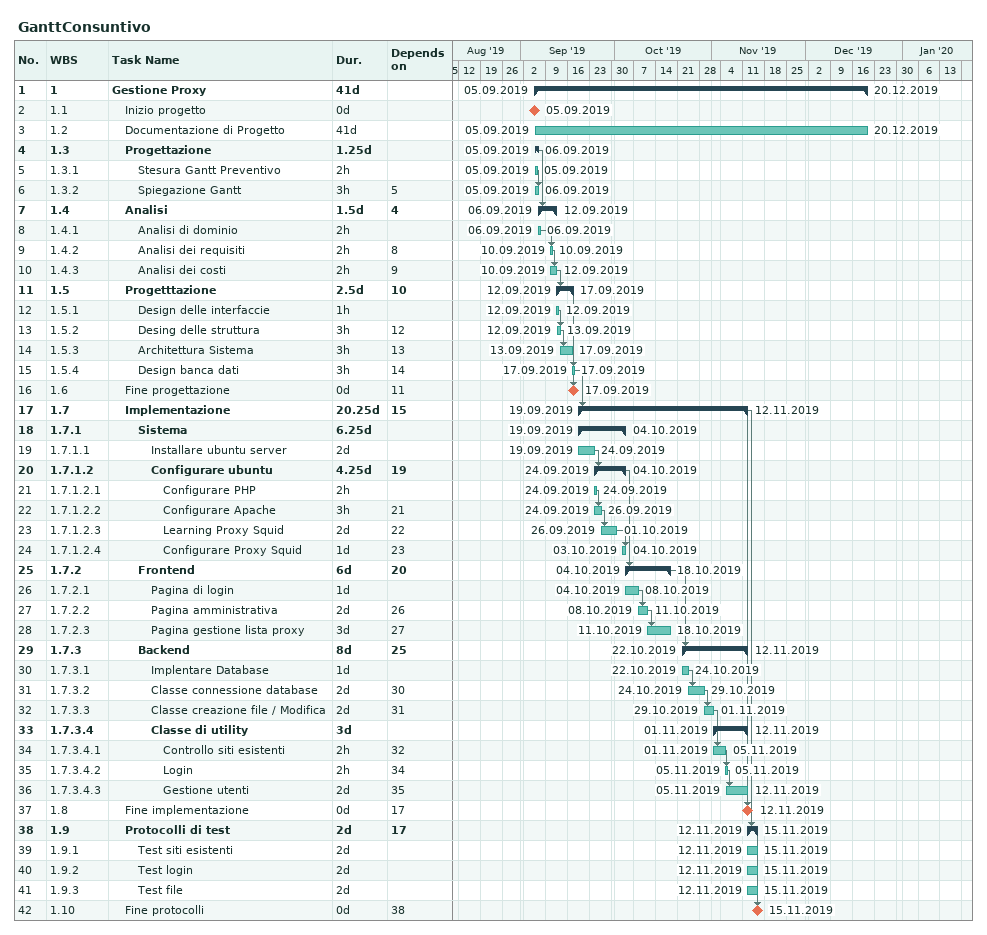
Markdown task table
GanttConsuntivo

| ID | WBS | Task | Duration | Start | Finish | Predecessors |
|---|---|---|---|---|---|---|
| 1 | 1 | **Gestione Proxy** | 41d | 2019-09-05 | 2019-12-20 |  |
| 2 | 1.1 | Inizio progetto | 0d | 2019-09-05 | 2019-09-05 |  |
| 3 | 1.2 | Documentazione di Progetto | 41d | 2019-09-05 | 2019-12-20 |  |
| 4 | 1.3 | **Progettazione** | 1.25d | 2019-09-05 | 2019-09-06 |  |
| 5 | 1.3.1 | Stesura Gantt Preventivo | 2h | 2019-09-05 | 2019-09-05 |  |
| 6 | 1.3.2 | Spiegazione Gantt | 3h | 2019-09-05 | 2019-09-06 | 5 |
| 7 | 1.4 | **Analisi** | 1.5d | 2019-09-06 | 2019-09-12 | 4 |
| 8 | 1.4.1 | Analisi di dominio | 2h | 2019-09-06 | 2019-09-06 |  |
| 9 | 1.4.2 | Analisi dei requisiti | 2h | 2019-09-10 | 2019-09-10 | 8 |
| 10 | 1.4.3 | Analisi dei costi | 2h | 2019-09-10 | 2019-09-12 | 9 |
| 11 | 1.5 | **Progetttazione** | 2.5d | 2019-09-12 | 2019-09-17 | 10 |
| 12 | 1.5.1 | Design delle interfaccie | 1h | 2019-09-12 | 2019-09-12 |  |
| 13 | 1.5.2 | Desing delle struttura | 3h | 2019-09-12 | 2019-09-13 | 12 |
| 14 | 1.5.3 | Architettura Sistema | 3h | 2019-09-13 | 2019-09-17 | 13 |
| 15 | 1.5.4 | Design banca dati | 3h | 2019-09-17 | 2019-09-17 | 14 |
| 16 | 1.6 | Fine progettazione | 0d | 2019-09-17 | 2019-09-17 | 11 |
| 17 | 1.7 | **Implementazione** | 20.25d | 2019-09-19 | 2019-11-12 | 15 |
| 18 | 1.7.1 | **Sistema** | 6.25d | 2019-09-19 | 2019-10-04 |  |
| 19 | 1.7.1.1 | Installare ubuntu server | 2d | 2019-09-19 | 2019-09-24 |  |
| 20 | 1.7.1.2 | **Configurare ubuntu** | 4.25d | 2019-09-24 | 2019-10-04 | 19 |
| 21 | 1.7.1.2.1 | Configurare PHP | 2h | 2019-09-24 | 2019-09-24 |  |
| 22 | 1.7.1.2.2 | Configurare Apache | 3h | 2019-09-24 | 2019-09-26 | 21 |
| 23 | 1.7.1.2.3 | Learning Proxy Squid | 2d | 2019-09-26 | 2019-10-01 | 22 |
| 24 | 1.7.1.2.4 | Configurare Proxy Squid | 1d | 2019-10-03 | 2019-10-04 | 23 |
| 25 | 1.7.2 | **Frontend** | 6d | 2019-10-04 | 2019-10-18 | 20 |
| 26 | 1.7.2.1 | Pagina di login | 1d | 2019-10-04 | 2019-10-08 |  |
| 27 | 1.7.2.2 | Pagina amministrativa | 2d | 2019-10-08 | 2019-10-11 | 26 |
| 28 | 1.7.2.3 | Pagina gestione lista proxy | 3d | 2019-10-11 | 2019-10-18 | 27 |
| 29 | 1.7.3 | **Backend** | 8d | 2019-10-22 | 2019-11-12 | 25 |
| 30 | 1.7.3.1 | Implentare Database | 1d | 2019-10-22 | 2019-10-24 |  |
| 31 | 1.7.3.2 | Classe connessione database | 2d | 2019-10-24 | 2019-10-29 | 30 |
| 32 | 1.7.3.3 | Classe creazione file / Modifica | 2d | 2019-10-29 | 2019-11-01 | 31 |
| 33 | 1.7.3.4 | **Classe di utility** | 3d | 2019-11-01 | 2019-11-12 |  |
| 34 | 1.7.3.4.1 | Controllo siti esistenti | 2h | 2019-11-01 | 2019-11-05 | 32 |
| 35 | 1.7.3.4.2 | Login | 2h | 2019-11-05 | 2019-11-05 | 34 |
| 36 | 1.7.3.4.3 | Gestione utenti | 2d | 2019-11-05 | 2019-11-12 | 35 |
| 37 | 1.8 | Fine implementazione | 0d | 2019-11-12 | 2019-11-12 | 17 |
| 38 | 1.9 | **Protocolli di test** | 2d | 2019-11-12 | 2019-11-15 | 17 |
| 39 | 1.9.1 | Test siti esistenti | 2d | 2019-11-12 | 2019-11-15 |  |
| 40 | 1.9.2 | Test login | 2d | 2019-11-12 | 2019-11-15 |  |
| 41 | 1.9.3 | Test file | 2d | 2019-11-12 | 2019-11-15 |  |
| 42 | 1.10 | Fine protocolli | 0d | 2019-11-15 | 2019-11-15 | 38 |
